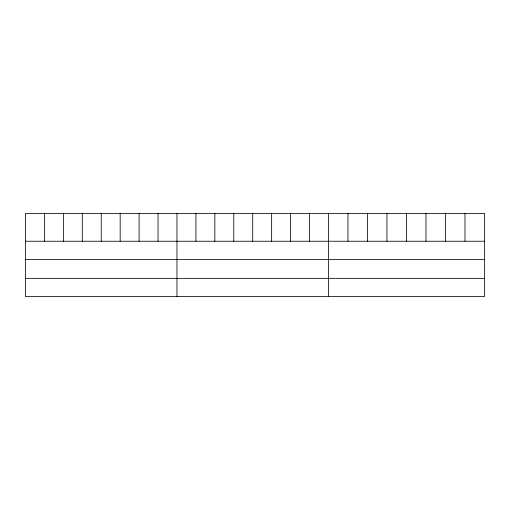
<?xml version="1.0" encoding="UTF-8"?>
<svg xmlns="http://www.w3.org/2000/svg" width="510" height="510" viewBox="0 0 510 510"><rect width="100%" height="100%" fill="white"/><g stroke="black" fill="none" stroke-linecap="round" stroke-linejoin="round"><path stroke-width="0.76" d="M484.5 259.52L484.5 213.378L25.5 213.378L25.5 296.622L484.5 296.622L484.5 259.52L25.5 259.52M25.5 241.243L484.5 241.243M25.5 278.345L484.5 278.345M464.992 213.378L464.992 241.243M445.485 213.378L445.485 241.243M425.978 213.378L425.978 241.243M406.47 213.378L406.47 241.243M386.962 213.378L386.962 241.243M367.455 213.378L367.455 241.243M347.947 213.378L347.947 241.243M328.44 213.378L328.44 296.622M309.506 213.378L309.506 241.243M290.572 213.378L290.572 241.243M271.639 213.378L271.639 241.243M252.705 213.378L252.705 241.243M233.771 213.378L233.771 241.243M214.837 213.378L214.837 241.243M195.904 213.378L195.904 241.243M176.97 213.378L176.97 296.622M158.036 213.378L158.036 241.243M139.102 213.378L139.102 241.243M120.169 213.378L120.169 241.243M101.235 213.378L101.235 241.243M82.301 213.378L82.301 241.243M63.367 213.378L63.367 241.243M44.434 213.378L44.434 241.243"/></g></svg>
